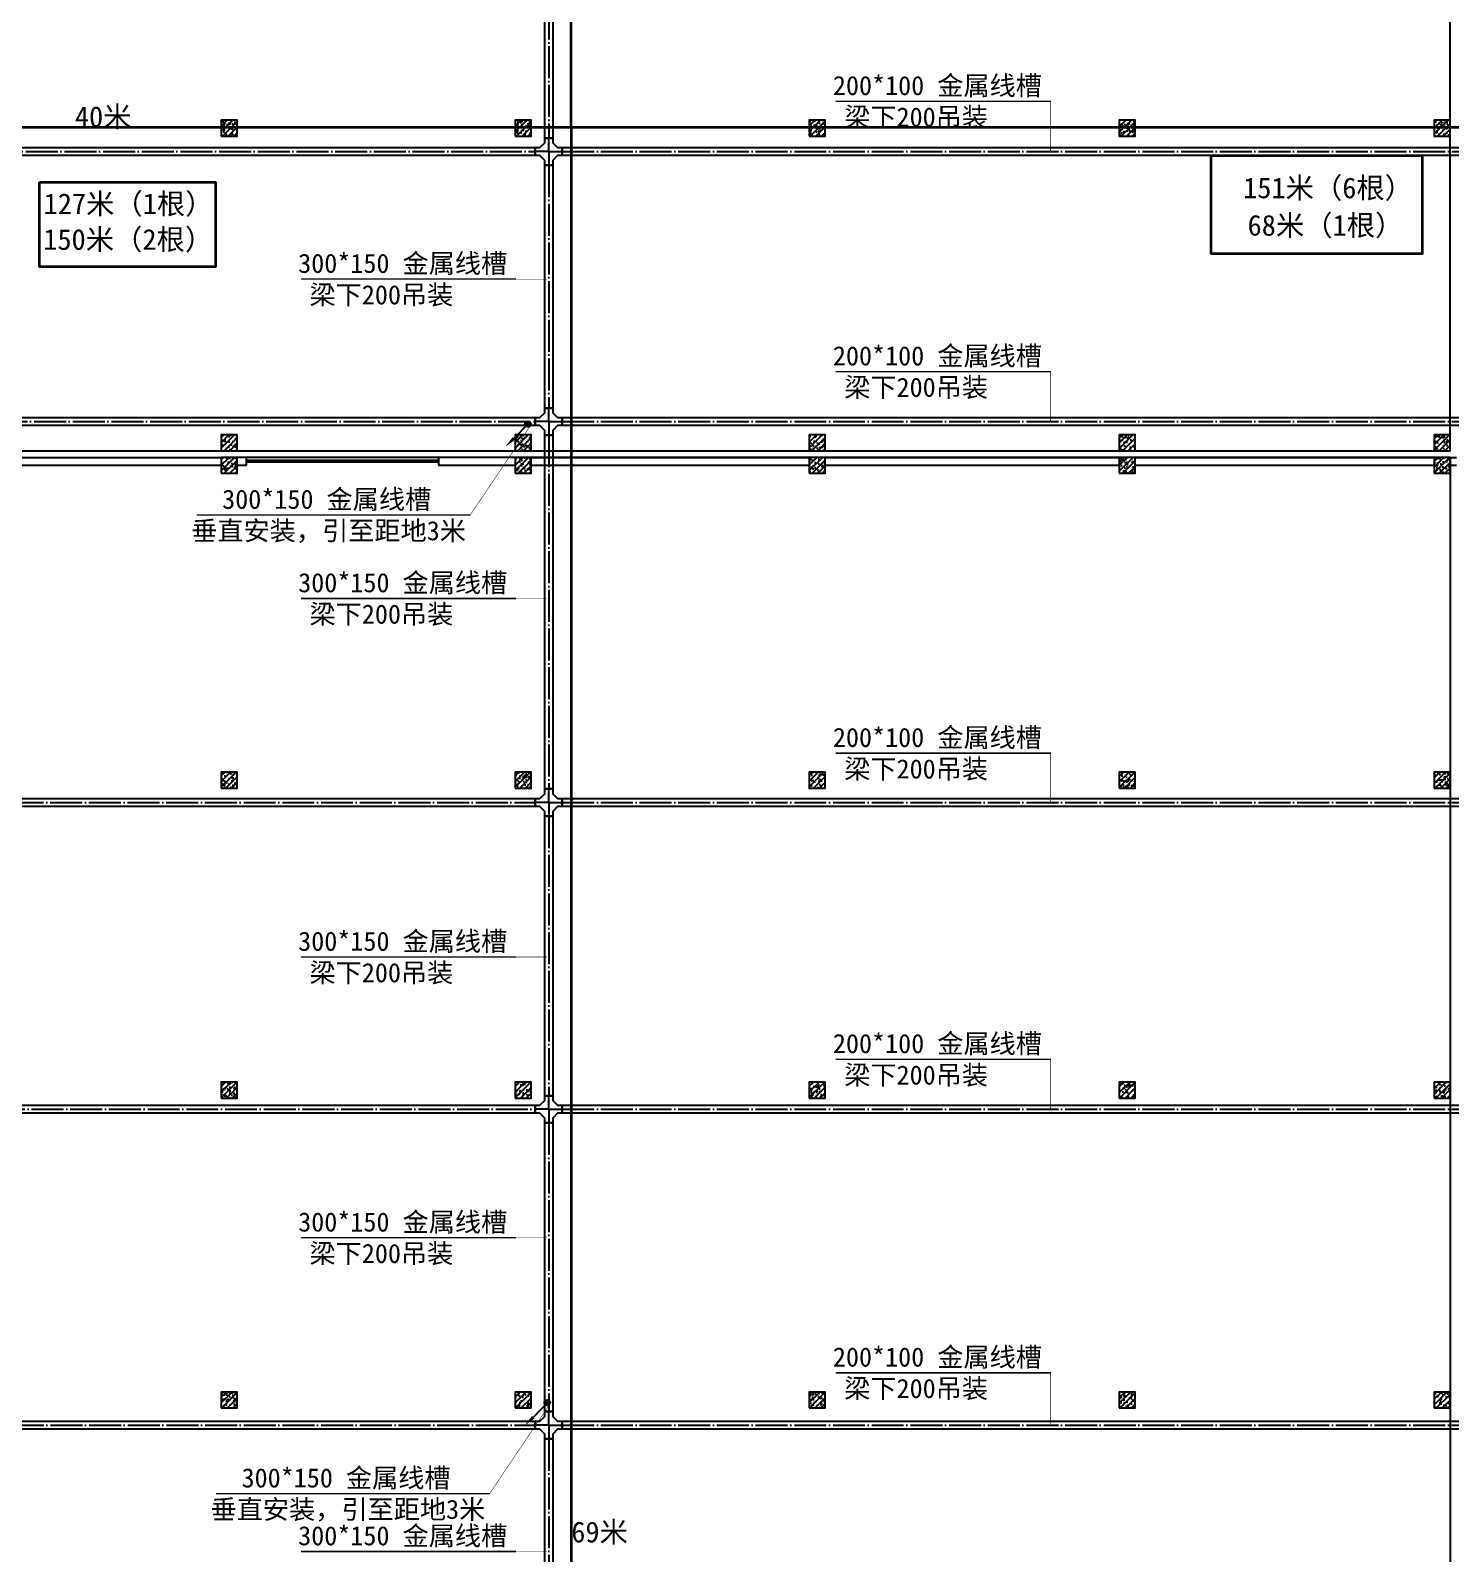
# Model space of a CAD drawing. Header units: millimetres. Extents: x -633009578 to 5705885, y -633235091 to 2571734.
# Drawn here: x 4083357 to 4127780, y 1889395 to 1937058 of the extents above; entities that cross this region are included whole.
import ezdxf

# ---------------------------------------------------------------- set-up
doc = ezdxf.new("R2010")
doc.units = ezdxf.units.MM
doc.header["$LTSCALE"] = 1000
doc.header["$MEASUREMENT"] = 0
doc.linetypes.add('DASH', pattern=[0.35, 0.25, -0.1])
doc.linetypes.add('DOTE', pattern=[2.4200000000000004, 2, -0.2, 0.02, -0.2])
doc.layers.get('0').update_dxf_attribs({"color": 9})
for name, color, linetype in [('000000000000电气', 7, 'Continuous'), ('A-COLUM(柱)', 255, 'Continuous'), ('A-DOOR(门）', 4, 'Continuous'), ('A-FLOR(看线)', 8, 'Continuous'), ('A-WALL(墙)', 255, 'Continuous'), ('电-弱电平面-箭头', 3, 'Continuous'), ('电-桥架', 4, 'Continuous'), ('设备-箱柜', 3, 'Continuous')]:
    doc.layers.add(name, color=color, linetype=linetype)
doc.styles.add('ELEC-DIM', font='simhei.ttf')
doc.styles.add('IDQSTYLE', font='simhei.ttf', dxfattribs={"width": 0.707, "bigfont": 'hztxt.shx'})
doc.styles.add('宋体', font='simhei.ttf')

# ---------------------------------------------------------------- blocks, each defined once
blk = doc.blocks.new('*X3')
at = {"color": 0, "linetype": 'Continuous'}
for p, q in [((192.587376364835, 446.7215535232801), (193.8713933576327, 448.0055705160779)), ((192.6509968705344, 446.3609099602676), (194.2320369206452, 447.9419500103785)), ((192.6864539319484, 447.2448951591055), (193.3480517218074, 447.9064929489645)), ((192.7889704286661, 446.0746194496875), (194.5183274312254, 447.8039764522467)), ((192.9823694457329, 445.8437543980423), (194.7491924828706, 447.61057743518)), ((193.2275231399996, 445.664644023597), (194.9283028573159, 447.3654237409133)), ((193.5311577474, 445.5440145622856), (195.0489323186273, 447.0617891335129)), ((193.9202347052458, 445.5088274514194), (195.0841194294935, 446.6727121756671)), ((194.6075199946775, 445.7718486721392), (194.8210982087737, 445.9854268862354))]:
    blk.add_line(p, q, dxfattribs=at)
blk = doc.blocks.new('HC001442')
at = {"color": 0, "linetype": 'Continuous'}
blk.add_line((2.614797267597169e-12, -0.0577611932696982), (-3.1054929004722, -3.232738715066034), dxfattribs=at)
blk.add_lwpolyline([(-3.1054929004722, -3.232738715066034, 0.8, 0, 0), (-5.057392361375946, -5.119309791709952, 0, 0, 0)], format="xyseb", dxfattribs=at)
blk.add_circle((0, 0), 0.625, dxfattribs=at)
at = {"color": 0, "linetype": 'Continuous', "xscale": 0.5, "yscale": 0.5, "zscale": 0.5}
blk.add_blockref('*X3', (-96.91845018383279, -223.3780232566237), dxfattribs=at)
at = {"color": 0, "style": 'IDQSTYLE', "width": 0.7}
blk.add_attdef('PSFHATT', (2.62500001, -5.119309791709952), '', height=2.5, dxfattribs=at)
blk = doc.blocks.new('$DorLib2D$00000213')
at = {"color": 0, "linetype": 'DASH', "const_width": 0.02}
blk.add_lwpolyline([(0.5, 3.552713678800501e-15), (-0.5, 3.552713678800501e-15)], dxfattribs=at)
blk = doc.blocks.new('_FZH')
h = blk.add_hatch()
h.set_pattern_fill('钢筋混凝土', color=256, scale=0.1, style=0)
h.set_pattern_definition([(45, (0, 0), (-0.1767766952966369, 0.1767766952966369), []), (50, (0, 0), (0.7172601826007535, -0.06275213498259512), [0.07500000000000001, -0.8250000000000001]), (355, (0, 0), (-0.138751333613, 0.7521921337000119), [0.06, -0.66]), (100.4514, (0.05977168000000001, -0.00522934), (0.5785093817140216, 0.6894395420609536), [0.06374019, -0.701142112]), (46.1842, (0, 0.2), (1.067241048625645, -0.1655190143290181), [0.1125, -1.2375]), (96.6356, (0.088936745, 0.186206693), (0.9346627055487033, 0.9741178709004418), [0.095610288, -1.051713]), (351.1842, (0, 0.2), (0.9346619451336272, 0.9741186009253247), [0.09000000000000001, -0.9900000000000001]), (21, (0.1, 0.15), (0.5969070521184617, -0.4026188906653388), [0.07500000000000001, -0.8250000000000001]), (326, (0.1, 0.15), (0.2433153319215824, 0.7251500450468529), [0.06, -0.66]), (71.4514, (0.149742233, 0.116448394), (0.84022262858149, 0.3225304967099524), [0.06374019, -0.701142112]), (37.50000000000001, (0, 0), (0.01215985531729062, 0.3328938538313115), [0, -0.652, 0, -0.67, 0, -0.6625000000000001]), (7.499999999999999, (0, 0), (0.2630695374421486, 0.3944117118823603), [0, -0.382, 0, -0.637, 0, -0.2525]), (-32.5, (-0.223, 0), (0.533822436172409, -0.02255487173437976), [0, -0.25, 0, -0.78, 0, -1.035]), (-42.5, (-0.323, 0), (0.5831861693423862, 0.1001049823323177), [0, -0.325, 0, -0.518, 0, -0.735])])
h.paths.add_polyline_path([(-0.5, -0.5), (0.5, -0.5), (0.5, 0.5), (-0.5, 0.5)])
blk.add_lwpolyline([(-0.5, -0.5), (0.5, -0.5), (0.5, 0.5), (-0.5, 0.5)], close=True)

msp = doc.modelspace()

# ---------------------------------------------------------------- linework, layer by layer
at = {"layer": '000000000000电气', "color": 2, "lineweight": 35}
for p, q in [((4100275.940698322, 1934034.596922801), (4100275.940698322, 1963072.266514525)), ((4065669.256592157, 1934034.596922801), (4100275.940698322, 1934034.596922801)), ((4100275.940698322, 1934034.596922801), (4100275.940698322, 1896281.503696746)), ((4100275.940698322, 1934034.596922801), (4153992.050992704, 1934034.596922801)), ((4100275.940698322, 1896281.503696746), (4100275.940698322, 1865530.046226885))]:
    msp.add_line(p, q, dxfattribs=at)
for points in [[(4120288.883307924, 1933142.550037008), (4126894.923899197, 1933142.550037008), (4126894.923899197, 1930065.160294587), (4120288.883307924, 1930065.160294587)], [(4083634.198125147, 1932309.947407242), (4089143.254860542, 1932309.947407242), (4089143.254860542, 1929664.355189679), (4083634.198125147, 1929664.355189679)]]:
    msp.add_lwpolyline(points, close=True, dxfattribs=at)
at = {"layer": 'A-FLOR(看线)'}
for points in [[(4127769.256591875, 1923899.596922424), (4127769.256591875, 1991599.596922424)], [(4061469.256591875, 1923899.596922424), (4127769.256591875, 1923899.596922424)], [(4127769.256591873, 1923699.596923012), (4089819.256592187, 1923699.596913596)], [(4127769.256591873, 1923699.596923012), (4127769.256591873, 1856499.596923012)]]:
    msp.add_lwpolyline(points, dxfattribs=at)
at = {"layer": 'A-WALL(墙)'}
for p, q in [((4080619.256592103, 1923699.596922261), (4089319.256592103, 1923699.596922264)), ((4080619.256592103, 1923459.596922261), (4089319.256592103, 1923459.596922258)), ((4090119.256592124, 1923699.596922261), (4089819.256592103, 1923699.596921891)), ((4089819.256592103, 1923459.596922), (4090119.256592124, 1923459.596922261)), ((4090119.256592124, 1923459.596922261), (4090119.256592124, 1923699.596922261)), ((4098519.256592103, 1923699.596922276), (4096119.256592124, 1923699.596922261)), ((4096119.256592124, 1923699.596922261), (4096119.256592124, 1923459.596922261)), ((4096119.256592124, 1923459.596922261), (4098519.256592103, 1923459.596922254)), ((4099019.256592103, 1923699.596922261), (4107719.256592103, 1923699.596922266)), ((4099019.256592103, 1923459.596922261), (4107719.256592103, 1923459.59692226)), ((4108219.256592103, 1923699.596922271), (4117419.256592103, 1923699.596922274)), ((4108219.256592103, 1923459.596922271), (4117419.256592103, 1923459.596922269)), ((4117919.256592103, 1923699.596922289), (4127269.256592103, 1923699.596922264)), ((4117919.256592103, 1923459.596922289), (4127269.256592103, 1923459.596922259)), ((4127769.256592103, 1923699.596922034), (4127969.256592103, 1923699.596922499)), ((4127769.256592103, 1923459.596922034), (4127969.256592103, 1923459.596922378))]:
    msp.add_line(p, q, dxfattribs=at)
at = {"layer": '电-桥架', "color": 5, "linetype": 'DOTE', "ltscale": 0.5}
for p, q in [((4099567.836837596, 1942611.84840669), (4099567.836853787, 1933692.550037008)), ((4066269.3199167, 1933267.550037008), (4099142.836854559, 1933267.550037008)), ((4099567.836854559, 1933267.550037008), (4099142.836854559, 1933267.550037008)), ((4099567.836854559, 1933267.550037008), (4099567.836853787, 1933692.550037008)), ((4099567.836854559, 1933267.550037008), (4099567.836855331, 1932842.550037008)), ((4099567.836854559, 1933267.550037008), (4099992.836854559, 1933267.550037008)), ((4099992.836854559, 1933267.550037008), (4166563.324063051, 1933267.550037008)), ((4099567.836855331, 1932842.550037008), (4099567.836869129, 1925241.139943802)), ((4099567.836869901, 1924816.139943802), (4099567.836869129, 1925241.139943802)), ((4066530.932939716, 1924816.139943802), (4099142.836869901, 1924816.139943802)), ((4099567.836869901, 1924816.139943802), (4099142.836869901, 1924816.139943802)), ((4099567.836869901, 1924816.139943802), (4099567.836870672, 1924391.139943802)), ((4099567.836869901, 1924816.139943802), (4099992.836869901, 1924816.139943802)), ((4099992.836869901, 1924816.139943802), (4166563.324078565, 1924816.139943802)), ((4099567.836870672, 1924391.139943802), (4099567.836890768, 1913321.144201459)), ((4099567.836891539, 1912896.144201459), (4099567.836890768, 1913321.144201459)), ((4063406.385423019, 1912896.144201459), (4099142.836891539, 1912896.144201459)), ((4099567.836891539, 1912896.144201459), (4099142.836891539, 1912896.144201459)), ((4099567.836891539, 1912896.144201459), (4099992.836891539, 1912896.144201459)), ((4099567.836891539, 1912896.144201459), (4099567.836892311, 1912471.144201459)), ((4099992.836891539, 1912896.144201459), (4166563.324100447, 1912896.144201459)), ((4099567.836892311, 1912471.144201459), (4099567.836908192, 1903722.694956744)), ((4099567.836908964, 1903297.694956744), (4099567.836908192, 1903722.694956744)), ((4061613.271414274, 1903297.694956744), (4099142.836908964, 1903297.694956744)), ((4099567.836908964, 1903297.694956744), (4099142.836908964, 1903297.694956744)), ((4099567.836908964, 1903297.694956744), (4099567.836909735, 1902872.694956744)), ((4099567.836908964, 1903297.694956744), (4099992.836908964, 1903297.694956744)), ((4099992.836908964, 1903297.694956744), (4166563.324118068, 1903297.694956744)), ((4099567.836909735, 1902872.694956744), (4099567.83692614, 1893835.256234681)), ((4099567.836926912, 1893410.256234681), (4099567.83692614, 1893835.256234681)), ((4063410.723569147, 1893410.256234681), (4099142.836926912, 1893410.256234681)), ((4099567.836926912, 1893410.256234681), (4099142.836926912, 1893410.256234681)), ((4099567.836926912, 1893410.256234681), (4099567.836927684, 1892985.256234681)), ((4099567.836926912, 1893410.256234681), (4099992.836926912, 1893410.256234681)), ((4099992.836926912, 1893410.256234681), (4166563.324136218, 1893410.256234681)), ((4099567.836927684, 1892985.256234681), (4099567.836940906, 1885701.747359456))]:
    msp.add_line(p, q, dxfattribs=at)
at = {"layer": '电-桥架', "ltscale": 0.5}
for points in [[(4099442.836853787, 1933692.55003678), (4099442.836837596, 1942611.848406463), (4099692.836837596, 1942611.848406918), (4099692.836853787, 1933692.550037235)], [(4099142.83685456, 1933142.550037008), (4066269.319916701, 1933142.550037008), (4066269.3199167, 1933392.550037008), (4099142.836854559, 1933392.550037008)], [(4099992.83685456, 1933142.550037008), (4099842.83685456, 1933142.550037008), (4099692.836855059, 1932992.550037235), (4099692.836855331, 1932842.550037235), (4099442.836855331, 1932842.55003678), (4099442.836855059, 1932992.55003678), (4099292.83685456, 1933142.550037008), (4099142.83685456, 1933142.550037008), (4099142.836854558, 1933392.550037008), (4099292.836854558, 1933392.550037008), (4099442.83685406, 1933542.55003678), (4099442.836853788, 1933692.55003678), (4099692.836853788, 1933692.550037235), (4099692.83685406, 1933542.550037235), (4099842.836854559, 1933392.550037008), (4099992.836854559, 1933392.550037008)], [(4166563.324063051, 1933142.550037008), (4099992.83685456, 1933142.550037008), (4099992.836854559, 1933392.550037008), (4166563.324063051, 1933392.550037008)], [(4099442.836869129, 1925241.139943574), (4099442.836855331, 1932842.55003678), (4099692.836855331, 1932842.550037235), (4099692.836869129, 1925241.139944029)], [(4099992.836869902, 1924691.139943802), (4099842.836869902, 1924691.139943802), (4099692.8368704, 1924541.13994403), (4099692.836870673, 1924391.13994403), (4099442.836870673, 1924391.139943574), (4099442.8368704, 1924541.139943574), (4099292.836869902, 1924691.139943802), (4099142.836869902, 1924691.139943802), (4099142.8368699, 1924941.139943802), (4099292.8368699, 1924941.139943802), (4099442.836869402, 1925091.139943575), (4099442.836869129, 1925241.139943575), (4099692.836869129, 1925241.13994403), (4099692.836869402, 1925091.13994403), (4099842.836869901, 1924941.139943802), (4099992.836869901, 1924941.139943802)], [(4099142.836869902, 1924691.139943802), (4066530.932939717, 1924691.139943802), (4066530.932939716, 1924941.139943802), (4099142.836869901, 1924941.139943802)], [(4166563.324078566, 1924691.139943802), (4099992.836869902, 1924691.139943802), (4099992.836869901, 1924941.139943802), (4166563.324078565, 1924941.139943802)], [(4099442.836890768, 1913321.144201231), (4099442.836870672, 1924391.139943574), (4099692.836870672, 1924391.139944029), (4099692.836890768, 1913321.144201686)], [(4099992.836891541, 1912771.144201459), (4099842.836891541, 1912771.144201459), (4099692.836892039, 1912621.144201686), (4099692.836892311, 1912471.144201686), (4099442.836892311, 1912471.144201231), (4099442.836892039, 1912621.144201231), (4099292.83689154, 1912771.144201459), (4099142.83689154, 1912771.144201459), (4099142.836891539, 1913021.144201459), (4099292.836891539, 1913021.144201459), (4099442.836891041, 1913171.144201231), (4099442.836890768, 1913321.144201231), (4099692.836890768, 1913321.144201686), (4099692.836891041, 1913171.144201686), (4099842.836891539, 1913021.144201459), (4099992.836891539, 1913021.144201459)], [(4099142.83689154, 1912771.144201459), (4063406.38542302, 1912771.144201459), (4063406.385423019, 1913021.144201459), (4099142.836891539, 1913021.144201459)], [(4166563.324100448, 1912771.144201459), (4099992.83689154, 1912771.144201459), (4099992.836891539, 1913021.144201459), (4166563.324100447, 1913021.144201459)], [(4099442.836908192, 1903722.694956516), (4099442.836892311, 1912471.144201231), (4099692.836892311, 1912471.144201686), (4099692.836908192, 1903722.694956971)], [(4099992.836908965, 1903172.694956744), (4099842.836908965, 1903172.694956744), (4099692.836909463, 1903022.694956971), (4099692.836909736, 1902872.694956971), (4099442.836909736, 1902872.694956516), (4099442.836909463, 1903022.694956516), (4099292.836908964, 1903172.694956744), (4099142.836908964, 1903172.694956744), (4099142.836908963, 1903422.694956744), (4099292.836908963, 1903422.694956744), (4099442.836908465, 1903572.694956516), (4099442.836908192, 1903722.694956516), (4099692.836908192, 1903722.694956972), (4099692.836908465, 1903572.694956972), (4099842.836908964, 1903422.694956744), (4099992.836908964, 1903422.694956744)], [(4099142.836908964, 1903172.694956744), (4061613.271414275, 1903172.694956744), (4061613.271414274, 1903422.694956744), (4099142.836908964, 1903422.694956744)], [(4166563.324118068, 1903172.694956744), (4099992.836908964, 1903172.694956744), (4099992.836908964, 1903422.694956744), (4166563.324118068, 1903422.694956744)], [(4099442.83692614, 1893835.256234453), (4099442.836909735, 1902872.694956516), (4099692.836909735, 1902872.694956971), (4099692.83692614, 1893835.256234908)], [(4099992.836926913, 1893285.25623468), (4099842.836926913, 1893285.25623468), (4099692.836927411, 1893135.256234908), (4099692.836927684, 1892985.256234908), (4099442.836927684, 1892985.256234453), (4099442.836927411, 1893135.256234453), (4099292.836926912, 1893285.25623468), (4099142.836926912, 1893285.25623468), (4099142.836926911, 1893535.25623468), (4099292.836926911, 1893535.25623468), (4099442.836926413, 1893685.256234453), (4099442.83692614, 1893835.256234453), (4099692.83692614, 1893835.256234908), (4099692.836926413, 1893685.256234908), (4099842.836926911, 1893535.25623468), (4099992.836926911, 1893535.25623468)], [(4099142.836926913, 1893285.256234681), (4063410.723569148, 1893285.256234681), (4063410.723569147, 1893535.256234681), (4099142.836926912, 1893535.256234681)], [(4166563.324136219, 1893285.256234681), (4099992.836926913, 1893285.256234681), (4099992.836926912, 1893535.256234681), (4166563.324136218, 1893535.256234681)], [(4099442.836940906, 1885701.747359229), (4099442.836927684, 1892985.256234453), (4099692.836927684, 1892985.256234908), (4099692.836940906, 1885701.747359684)]]:
    msp.add_lwpolyline(points, close=True, dxfattribs=at)
at = {"layer": '设备-箱柜', "color": 6}
for points in [[(4115272.008095101, 1933249.880466926, 15, 15, 0), (4115272.008095101, 1934840.167365729, 15, 15, 0), (4115272.008095101, 1934840.167365729, 45, 45, 0), (4108547.078404677, 1934840.167365729, 45, 45, 0)], [(4099517.833560777, 1929276.873182331, 15, 15, 0), (4098544.079345557, 1929276.873182331, 15, 15, 0), (4098544.079345557, 1929276.873182331, 45, 45, 0), (4091819.149655133, 1929276.873182331, 45, 45, 0)], [(4115272.008095101, 1924791.366402558, 15, 15, 0), (4115272.008095101, 1926381.653301361, 15, 15, 0), (4115272.008095101, 1926381.653301361, 45, 45, 0), (4108547.078404677, 1926381.653301361, 45, 45, 0)], [(4099048.574784404, 1924766.800698671, 15, 15, 0), (4097112.694003302, 1921893.416591102, 15, 15, 0), (4097112.694003302, 1921893.416591102, 45, 45, 0), (4088557.503858881, 1921893.416591102, 45, 45, 0)], [(4099517.833560777, 1919283.318761348, 15, 15, 0), (4098544.079345557, 1919283.318761348, 15, 15, 0), (4098544.079345557, 1919283.318761348, 45, 45, 0), (4091819.149655133, 1919283.318761348, 45, 45, 0)], [(4115272.008095101, 1912849.824613007, 15, 15, 0), (4115272.008095101, 1914440.11151181, 15, 15, 0), (4115272.008095101, 1914440.11151181, 45, 45, 0), (4108547.078404677, 1914440.11151181, 45, 45, 0)], [(4099517.833560777, 1908062.235484543, 15, 15, 0), (4098544.079345557, 1908062.235484543, 15, 15, 0), (4098544.079345557, 1908062.235484543, 45, 45, 0), (4091819.149655133, 1908062.235484543, 45, 45, 0)], [(4115272.008095101, 1903270.280998388, 15, 15, 0), (4115272.008095101, 1904860.56789719, 15, 15, 0), (4115272.008095101, 1904860.56789719, 45, 45, 0), (4108547.078404677, 1904860.56789719, 45, 45, 0)], [(4099517.833560777, 1899276.192604773, 15, 15, 0), (4098544.079345557, 1899276.192604773, 15, 15, 0), (4098544.079345557, 1899276.192604773, 45, 45, 0), (4091819.149655133, 1899276.192604773, 45, 45, 0)], [(4115272.008095101, 1893460.598197835, 15, 15, 0), (4115272.008095101, 1895050.885096638, 15, 15, 0), (4115272.008095101, 1895050.885096638, 45, 45, 0), (4108547.078404677, 1895050.885096638, 45, 45, 0)], [(4099654.85968877, 1894141.627850938, 15, 15, 0), (4097718.978907668, 1891268.243743368, 15, 15, 0), (4097718.978907668, 1891268.243743368, 45, 45, 0), (4089163.788763247, 1891268.243743368, 45, 45, 0)], [(4099517.833560777, 1889456.920671473, 15, 15, 0), (4098544.079345557, 1889456.920671473, 15, 15, 0), (4098544.079345557, 1889456.920671473, 45, 45, 0), (4091819.149655133, 1889456.920671473, 45, 45, 0)]]:
    msp.add_lwpolyline(points, format="xyseb", dxfattribs=at)

# ---------------------------------------------------------------- block references
at = {"layer": 'A-COLUM(柱)', "xscale": 500, "yscale": 500, "zscale": 500}
for p in [(4089569.256591875, 1933999.596922424), (4098769.256591875, 1933999.596922424), (4107969.256591875, 1933999.596922424), (4117669.256591875, 1933999.596922424), (4127519.256591875, 1933999.596922424), (4089569.256591875, 1924149.596922424), (4098769.256591875, 1924149.596922424), (4107969.256591875, 1924149.596922424), (4117669.256591875, 1924149.596922424), (4127519.256591875, 1924149.596922424), (4089569.256591875, 1923449.596922424), (4098769.256591875, 1923449.596922424), (4107969.256591875, 1923449.596922424), (4117669.256591875, 1923449.596922424), (4127519.256591875, 1923449.596922424), (4089569.256591875, 1913599.596922424), (4098769.256591875, 1913599.596922424), (4107969.256591875, 1913599.596922424), (4117669.256591875, 1913599.596922424), (4127519.256591875, 1913599.596922424), (4089569.256591875, 1903899.596922424), (4098769.256591875, 1903899.596922424), (4107969.256591875, 1903899.596922424), (4117669.256591875, 1903899.596922424), (4127519.256591875, 1903899.596922424), (4089569.256591875, 1894199.596922424), (4098769.256591875, 1894199.596922424), (4107969.256591875, 1894199.596922424), (4117669.256591875, 1894199.596922424), (4127519.256591875, 1894199.596922424)]:
    msp.add_blockref('_FZH', p, dxfattribs=at)
at = {"layer": 'A-DOOR(门）', "extrusion": (0, 0, -1), "xscale": 6000, "yscale": 6000, "zscale": 6000}
msp.add_blockref('$DorLib2D$00000213', (-4093119.256592104, 1923579.596922262), dxfattribs=at)
at = {"layer": '电-弱电平面-箭头', "color": 4, "xscale": 140, "yscale": 140, "zscale": 140}
for p in [(4098916.389618547, 1924743.425043671), (4099522.674522914, 1894118.252195937)]:
    msp.add_blockref('HC001442', p, dxfattribs=at)

# ---------------------------------------------------------------- texts
at = {"layer": '000000000000电气', "color": 0, "lineweight": 35, "style": '宋体'}
for s, p in [('40米', (4084747.228028898, 1934034.596922801)), ('69米', (4100275.940698322, 1889743.438977377))]:
    msp.add_text(s, height=650, dxfattribs=at).set_placement(p)
at = {"layer": '000000000000电气', "color": 2, "lineweight": 35, "style": '宋体'}
for s, p in [('151米（6根）', (4121293.71556454, 1931807.227569531)), ('127米（1根）', (4083769.494918604, 1931310.14857162)), ('68米（1根）', (4121432.236487183, 1930636.836884216)), ('150米（2根）', (4083758.696582444, 1930193.473633192))]:
    msp.add_text(s, height=650, dxfattribs=at).set_placement(p)
at = {"layer": '设备-箱柜', "color": 6, "style": 'ELEC-DIM'}
for s, p in [('200*100 金属线槽', (4108459.176151305, 1935034.871270616)), ('梁下200吊装', (4108813.790878974, 1934050.543083996)), ('300*150 金属线槽', (4091731.247401761, 1929471.577087218)), ('梁下200吊装', (4092085.86212943, 1928487.248900598)), ('200*100 金属线槽', (4108459.176151305, 1926576.357206248)), ('梁下200吊装', (4108813.790878974, 1925592.029019628)), ('300*150 金属线槽', (4089353.599780657, 1922088.120495989)), ('垂直安装，引至距地3米', (4088386.367171166, 1921103.792309369)), ('300*150 金属线槽', (4091731.247401761, 1919478.022666236)), ('梁下200吊装', (4092085.86212943, 1918493.694479616)), ('200*100 金属线槽', (4108459.176151305, 1914634.815416698)), ('梁下200吊装', (4108813.790878974, 1913650.487230078)), ('300*150 金属线槽', (4091731.247401761, 1908256.939389431)), ('梁下200吊装', (4092085.86212943, 1907272.611202811)), ('200*100 金属线槽', (4108459.176151305, 1905055.271802078)), ('梁下200吊装', (4108813.790878974, 1904070.943615458)), ('300*150 金属线槽', (4091731.247401761, 1899470.89650966)), ('梁下200吊装', (4092085.86212943, 1898486.56832304)), ('200*100 金属线槽', (4108459.176151305, 1895245.589001525)), ('梁下200吊装', (4108813.790878974, 1894261.260814905)), ('300*150 金属线槽', (4089959.884685023, 1891462.947648256)), ('垂直安装，引至距地3米', (4088992.652075533, 1890478.619461636)), ('300*150 金属线槽', (4091731.247401761, 1889651.624576361))]:
    msp.add_text(s, height=600, dxfattribs=at).set_placement(p)

doc.saveas('drawing.dxf')
